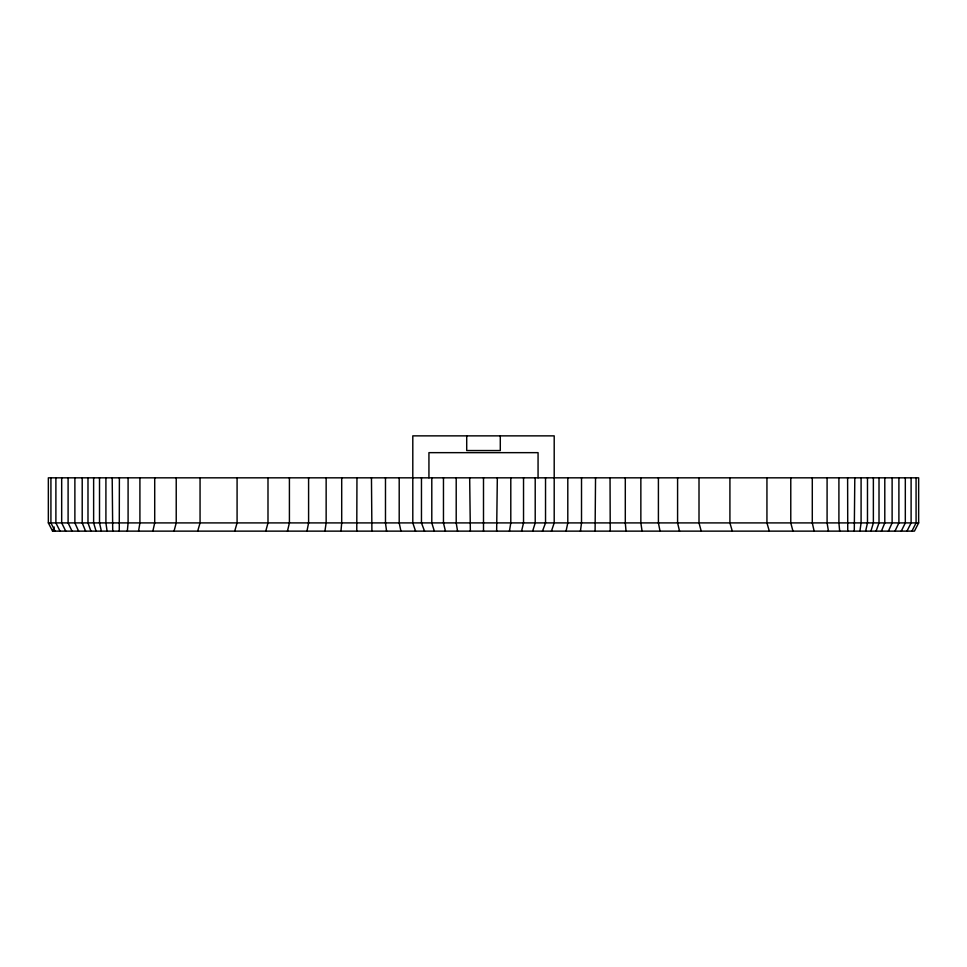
<?xml version="1.0" encoding="UTF-8"?>
<svg xmlns="http://www.w3.org/2000/svg" width="967" height="967" viewBox="0 0 967 967"><rect width="100%" height="100%" fill="white"/><g stroke="black" fill="none" stroke-linecap="round" stroke-linejoin="round"><path stroke-width="1.45" d="M483.5 531.137L483.5 477.831M119.255 531.137L119.388 477.831M356.775 531.137L356.956 477.831M595.092 531.137L595.539 477.831M854.284 531.137L854.804 477.831M496.651 531.137L497.328 477.831M340.964 531.137L341.702 522.905L341.702 477.831M127.33 531.137L128.091 522.905L128.091 477.831M580.43 531.137L581.518 522.905L581.518 477.831M859.905 531.137L861.089 522.905L861.089 477.831M324.924 531.137L326.145 522.905L326.145 477.831M509.44 531.137L510.794 522.905L510.794 477.831M138.559 531.137L139.913 522.905L139.913 477.831M306.974 531.137L308.594 522.905L308.594 477.831M566.07 531.137L567.798 522.905L567.798 477.831M152.859 531.137L154.708 522.905L154.708 477.831M865.634 531.137L867.484 522.905L867.484 477.831M287.465 531.137L289.411 522.905L289.411 477.831M521.564 531.137L523.534 522.905L523.534 477.831M174.036 531.137L176.224 522.905L176.224 477.831M265.78 531.137L267.992 522.905L267.992 477.831M197.691 531.137L200.06 522.905L200.06 477.831M234.715 531.137L237.084 522.905L237.084 477.831M870.929 531.137L873.37 522.905L873.37 477.831M532.66 531.137L535.21 522.905L535.21 477.831M551.444 531.137L554.2 522.905L554.2 435.863L412.8 435.863L412.8 522.905L415.556 531.137M876.078 531.137L879.015 522.905L879.015 477.831M542.463 531.137L545.533 522.905L545.533 477.831M52.569 531.137L48.35 522.905L48.35 477.831L918.65 477.831L918.65 522.905L914.431 531.137L52.569 531.137L54.225 527.027M881.421 531.137L884.793 522.905L884.793 477.831M888.419 531.137L892.118 522.905L892.118 477.831M894.971 531.137L898.899 522.905L898.899 477.831M901.256 531.137L905.317 522.905L905.317 477.831M906.973 531.137L911.107 522.905L911.107 477.831M911.917 531.137L916.075 522.905L916.075 477.831M48.35 522.905L918.65 522.905M55.083 531.137L50.925 522.905L50.925 477.831M60.027 531.137L55.893 522.905L55.893 477.831M65.744 531.137L61.683 522.905L61.683 477.831M72.029 531.137L68.101 522.905L68.101 477.831M78.581 531.137L74.882 522.905L74.882 477.831M85.579 531.137L82.207 522.905L82.207 477.831M424.537 531.137L421.467 522.905L421.467 477.831M90.922 531.137L87.985 522.905L87.985 477.831M434.34 531.137L431.79 522.905L431.79 477.831M96.071 531.137L93.63 522.905L93.63 477.831M769.309 531.137L766.94 522.905L766.94 477.831M732.285 531.137L729.916 522.905L729.916 477.831M701.22 531.137L699.008 522.905L699.008 477.831M792.964 531.137L790.776 522.905L790.776 477.831M445.436 531.137L443.466 522.905L443.466 477.831M679.535 531.137L677.589 522.905L677.589 477.831M814.141 531.137L812.292 522.905L812.292 477.831M101.366 531.137L99.516 522.905L99.516 477.831M400.93 531.137L399.202 522.905L399.202 477.831M660.026 531.137L658.406 522.905L658.406 477.831M828.441 531.137L827.087 522.905L827.087 477.831M457.56 531.137L456.206 522.905L456.206 477.831M642.076 531.137L640.855 522.905L640.855 477.831M107.095 531.137L105.911 522.905L105.911 477.831M386.57 531.137L385.482 522.905L385.482 477.831M839.67 531.137L838.909 522.905L838.909 477.831M626.036 531.137L625.298 522.905L625.298 477.831M470.349 531.137L469.672 477.831M112.716 531.137L112.196 477.831M371.908 531.137L371.461 477.831M610.225 531.137L610.044 477.831M847.745 531.137L847.612 477.831M538.063 477.831L538.063 452.653L428.937 452.653L428.937 477.831M500.29 435.863L500.29 450.549L466.71 450.549L466.71 435.863"/></g></svg>
